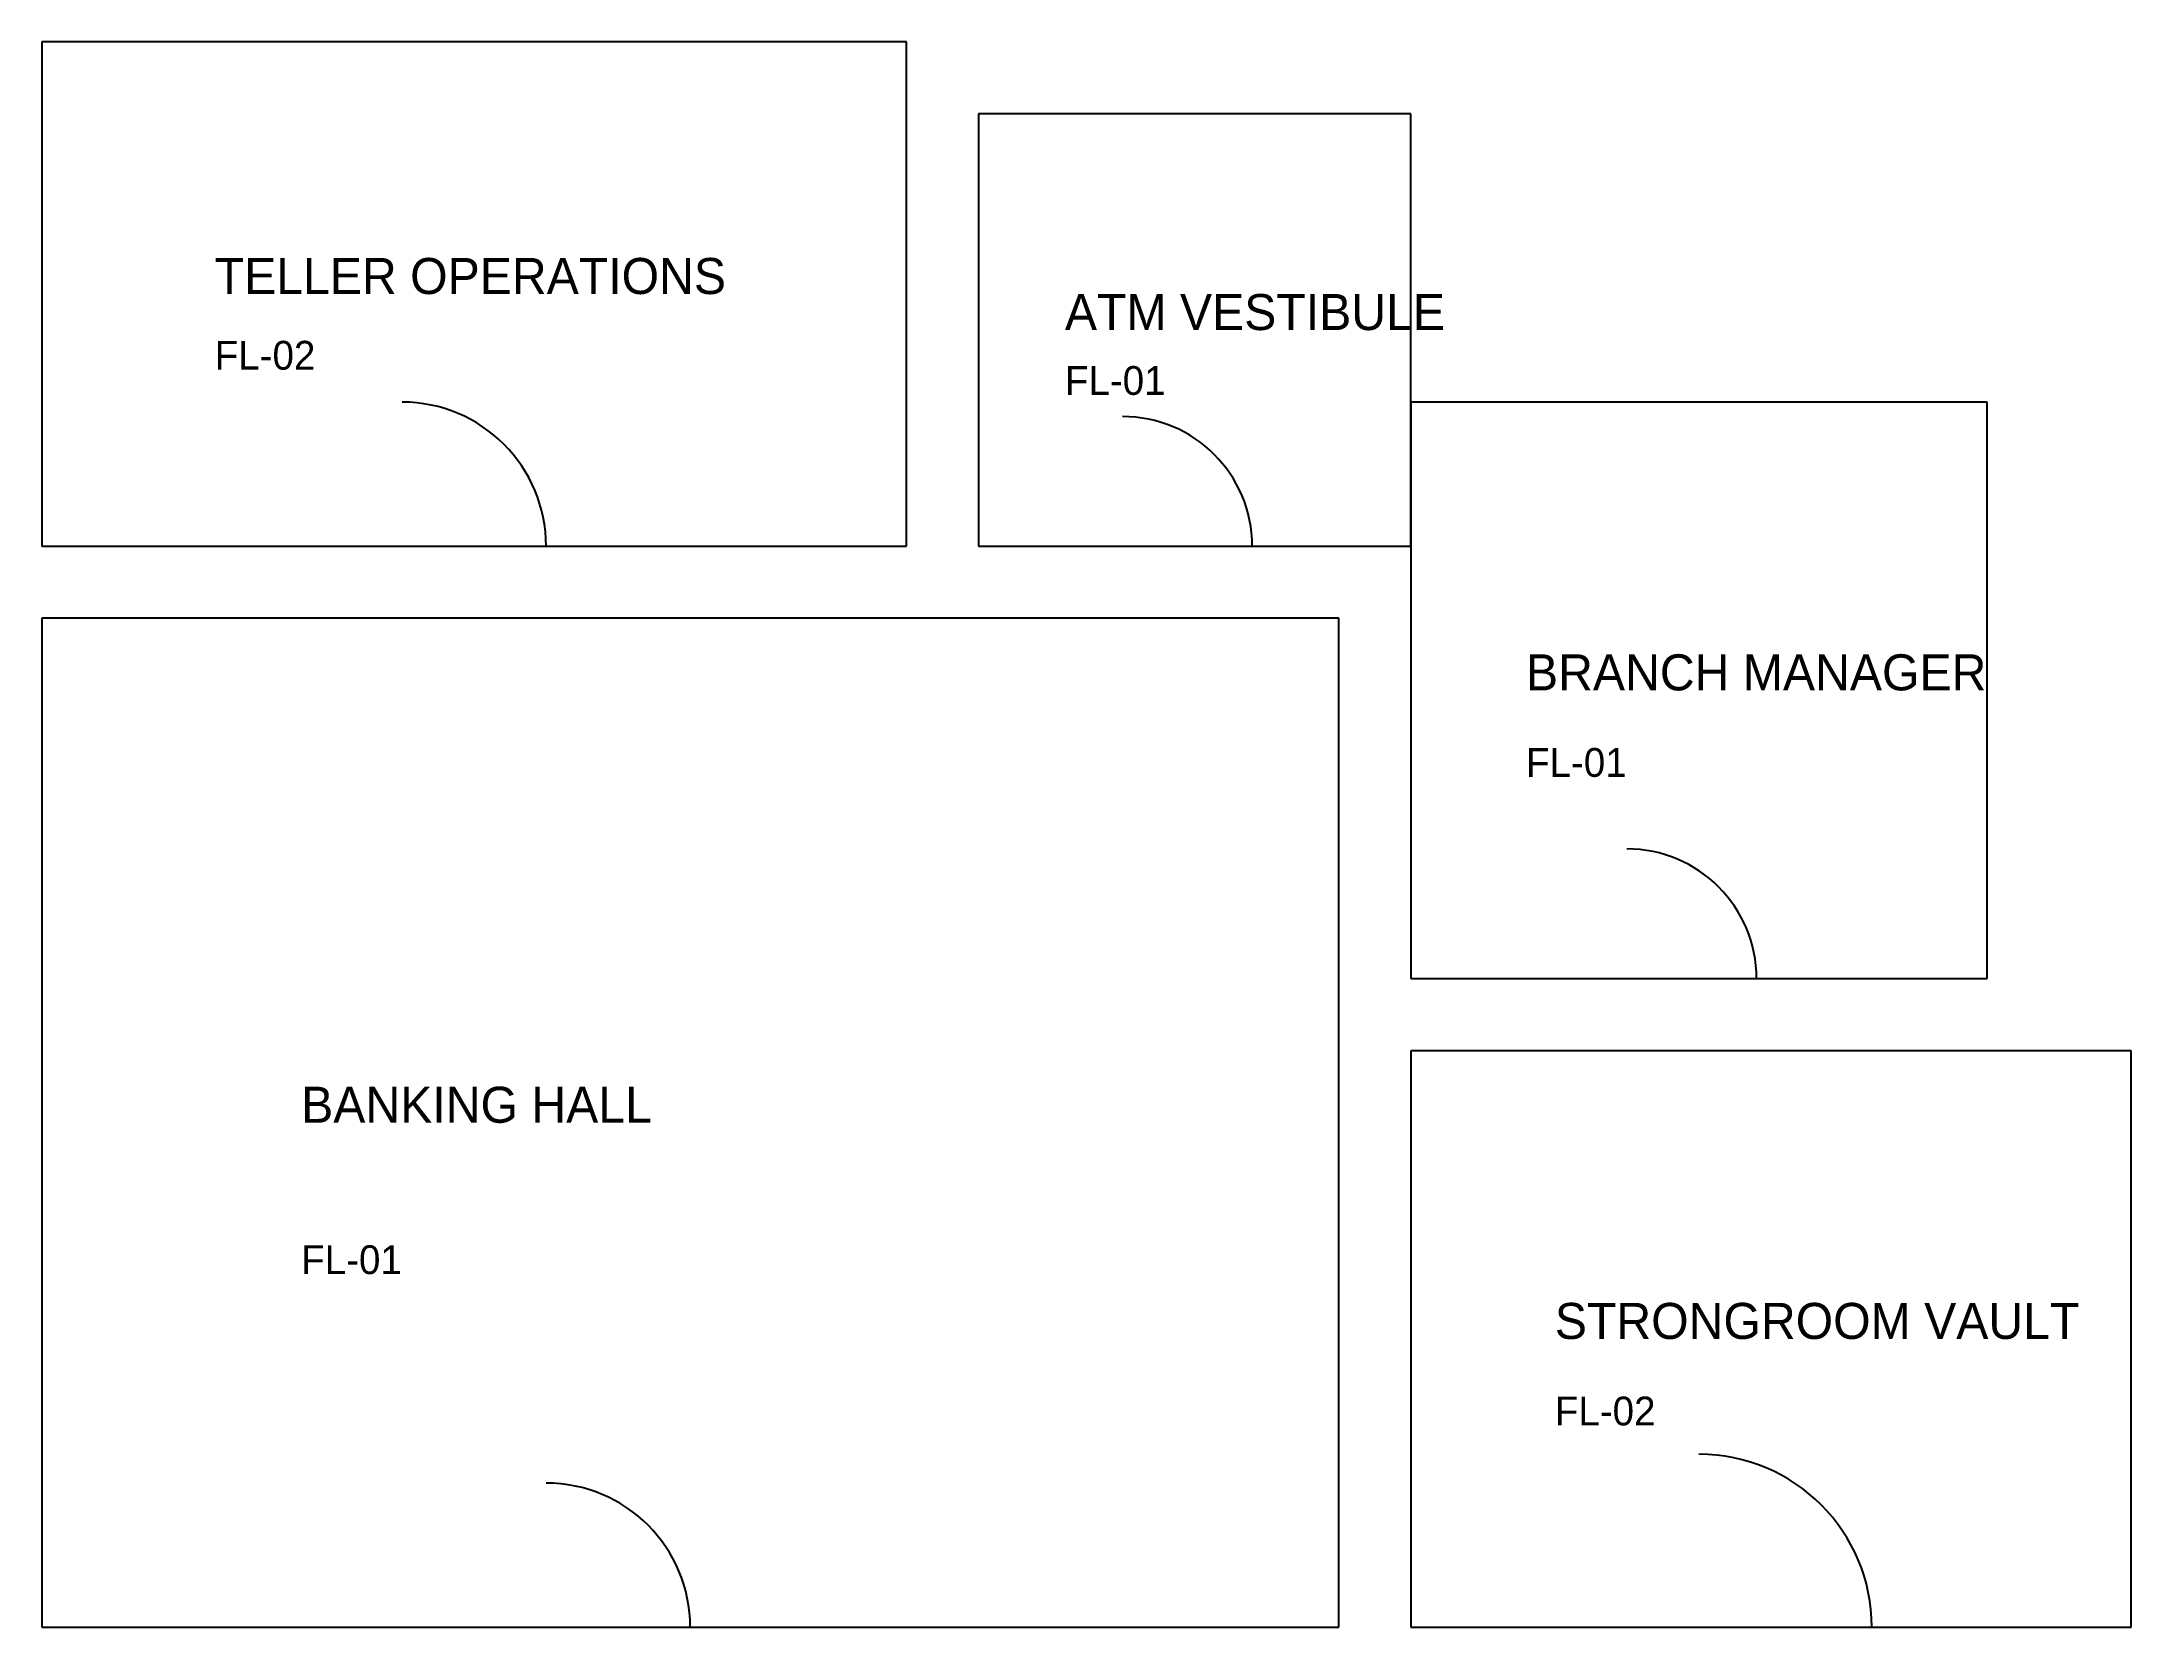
# Model space of a CAD drawing. Header units: millimetres. Extents: x 0 to 14500, y 0 to 11000.
import ezdxf

# ---------------------------------------------------------------- set-up
doc = ezdxf.new("R2010")
doc.units = ezdxf.units.MM

# ---------------------------------------------------------------- blocks, each defined once
blk = doc.blocks.new('BANK_ENTRY_DOOR_1000')
blk.add_line((0, 0), (1000, 0))
blk.add_arc((0, 0), 1000, 0, 90)
blk = doc.blocks.new('VAULT_SECURITY_DOOR_1200')
blk.add_line((0, 0), (1200, 0))
blk.add_arc((0, 0), 1200, 0, 90)
blk = doc.blocks.new('MANAGER_DOOR_900')
blk.add_line((0, 0), (900, 0))
blk.add_arc((0, 0), 900, 0, 90)
blk = doc.blocks.new('ATM_ACCESS_DOOR_900')
blk.add_line((0, 0), (900, 0))
blk.add_arc((0, 0), 900, 0, 90)

msp = doc.modelspace()

# ---------------------------------------------------------------- linework, layer by layer
at = {"layer": 'BANK_SECURE_WALL'}
for p, q in [((6000, 11000), (0, 11000)), ((0, 11000), (0, 7500)), ((6000, 7500), (6000, 11000)), ((9500, 10500), (6500, 10500)), ((6500, 10500), (6500, 7500)), ((9500, 7500), (9500, 10500)), ((13500, 8500), (9500, 8500)), ((9500, 8500), (9500, 4500)), ((13500, 4500), (13500, 8500)), ((0, 7500), (6000, 7500)), ((6500, 7500), (9500, 7500)), ((9000, 7000), (0, 7000)), ((0, 7000), (0, 0)), ((9000, 0), (9000, 7000)), ((9500, 4500), (13500, 4500)), ((14500, 4000), (9500, 4000)), ((9500, 4000), (9500, 0)), ((14500, 0), (14500, 4000)), ((0, 0), (9000, 0)), ((9500, 0), (14500, 0))]:
    msp.add_line(p, q, dxfattribs=at)

# ---------------------------------------------------------------- block references
at = {"layer": 'SECURITY_DOOR_LEAF'}
for name, p in [('BANK_ENTRY_DOOR_1000', (2500, 7500)), ('ATM_ACCESS_DOOR_900', (7500, 7500)), ('MANAGER_DOOR_900', (11000, 4500)), ('VAULT_SECURITY_DOOR_1200', (11500, 0)), ('BANK_ENTRY_DOOR_1000', (3500, 0))]:
    msp.add_blockref(name, p, dxfattribs=at)

# ---------------------------------------------------------------- texts
at = {"layer": 'BANK_TEXT'}
for s, p in [('TELLER OPERATIONS', (1200, 9250)), ('ATM VESTIBULE', (7100, 9000)), ('BRANCH MANAGER', (10300, 6500)), ('BANKING HALL', (1800, 3500)), ('STRONGROOM VAULT', (10500, 2000))]:
    msp.add_text(s, height=250, dxfattribs=at).set_placement(p)
at = {"layer": 'POLISHED_GRANITE_FLOOR'}
for s, p in [('FL-02', (1200, 8725)), ('FL-01', (7100, 8550)), ('FL-01', (10300, 5900)), ('FL-01', (1800, 2450)), ('FL-02', (10500, 1400))]:
    msp.add_text(s, height=200, dxfattribs=at).set_placement(p)

doc.saveas('drawing.dxf')
